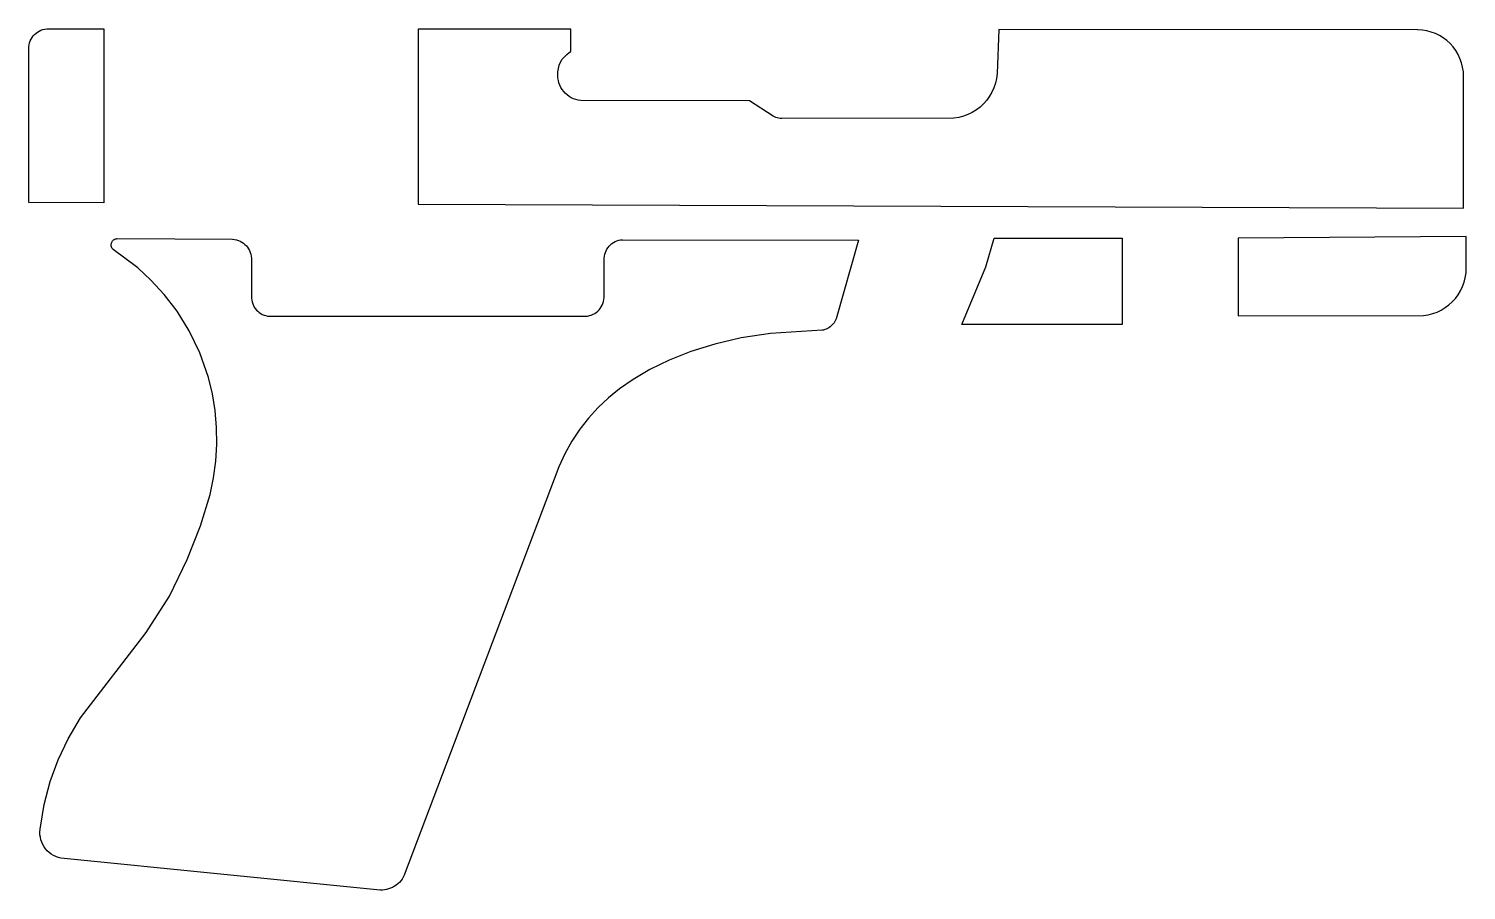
# Model space of a CAD drawing. Header units: metres. Extents: x 27 to 164, y -252 to -170.
import ezdxf

# ---------------------------------------------------------------- set-up
doc = ezdxf.new("R2010")
doc.units = ezdxf.units.M

msp = doc.modelspace()

# ---------------------------------------------------------------- linework, layer by layer
for points in [[(34.426652, -170.488356), (34.426652, -187.000642), (27.298904, -186.973972), (27.30881, -172.188632), (27.337512, -171.99991), (27.384248, -171.817792), (27.448256, -171.643294), (27.528266, -171.477178), (27.623516, -171.32046), (27.73299, -171.174156), (27.855672, -171.039282), (27.9908, -170.9166), (28.137104, -170.80738), (28.293822, -170.712384), (28.459938, -170.632374), (28.63469, -170.56862), (28.816808, -170.521884), (29.00553, -170.493182), (34.426398, -170.488356)], [(158.995618, -170.607228), (119.285258, -170.569636), (119.130572, -174.732442), (119.071898, -175.20158), (118.96725, -175.655224), (118.818914, -176.090834), (118.629684, -176.50587), (118.401592, -176.897792), (118.137432, -177.264314), (117.839236, -177.602896), (117.509798, -177.910998), (117.151404, -178.18608), (116.76634, -178.425602), (116.357146, -178.627278), (115.926108, -178.788314), (115.475766, -178.906424), (115.00866, -178.979068), (98.6917, -179.00269), (98.551492, -178.992276), (98.412808, -178.971702), (98.27641, -178.941222), (98.142552, -178.90109), (98.011996, -178.851306), (97.884996, -178.79187), (95.635318, -177.319178), (79.635096, -177.306732), (79.396082, -177.269902), (79.165196, -177.210212), (78.943708, -177.128678), (78.732888, -177.026824), (78.533752, -176.905666), (78.347824, -176.766474), (78.17612, -176.610264), (78.01991, -176.43856), (77.880718, -176.252632), (77.75956, -176.053496), (77.657452, -175.842676), (77.575918, -175.621188), (77.516228, -175.390302), (77.479398, -175.151288), (77.47254, -174.58055), (77.517244, -174.256954), (77.603858, -173.948344), (77.72908, -173.657768), (77.889862, -173.38802), (78.08341, -173.142148), (78.306422, -172.9232), (78.556104, -172.734224), (78.689962, -172.651928), (78.689962, -170.531282), (64.218566, -170.517566), (64.218566, -187.116466), (163.34867, -187.490354), (163.326064, -174.579534), (163.260024, -174.13859), (163.152582, -173.71314), (163.006024, -173.30547), (162.822636, -172.917612), (162.60445, -172.551852), (162.353752, -172.210476), (162.072574, -171.89577), (161.763456, -171.61002), (161.428176, -171.355512), (161.069274, -171.134278), (160.688782, -170.948604), (160.288986, -170.800776), (159.872172, -170.69308), (159.440372, -170.627802), (158.995872, -170.606974)], [(28.373578, -246.41048), (28.755594, -244.06098), (29.318712, -241.882676), (30.074616, -239.82172), (31.03499, -237.82401), (32.211518, -235.835698), (38.445948, -227.747322), (40.632888, -224.296478), (42.331386, -220.838268), (43.586146, -217.635328), (44.49445, -214.65921), (44.819062, -213.085426), (45.032422, -211.49691), (45.132244, -209.900012), (45.115988, -208.301336), (44.981368, -206.707486), (44.726098, -205.125066), (44.347892, -203.56068), (43.53179, -201.213466), (42.524934, -199.125332), (41.379394, -197.28688), (40.14724, -195.688204), (38.880796, -194.32016), (37.632132, -193.173096), (35.310318, -191.436498), (35.273488, -191.399668), (35.240722, -191.360806), (35.21202, -191.320166), (35.187382, -191.278002), (35.166554, -191.234568), (35.149536, -191.190118), (35.136328, -191.144652), (35.12693, -191.098678), (35.121088, -191.052196), (35.118802, -191.005714), (35.120072, -190.959232), (35.124898, -190.913004), (35.133026, -190.867284), (35.144456, -190.822326), (35.159188, -190.778384), (35.177222, -190.735712), (35.198304, -190.69431), (35.222434, -190.654686), (35.249612, -190.61684), (35.279584, -190.581026), (35.31235, -190.547752), (35.34791, -190.517018), (35.386264, -190.489078), (35.427412, -190.463932), (35.4711, -190.442088), (35.517328, -190.4238), (35.565842, -190.409322), (35.616896, -190.398654), (35.670236, -190.39205), (46.62805, -190.453264), (46.818804, -190.473076), (47.003462, -190.511176), (47.181262, -190.566802), (47.350934, -190.638938), (47.511716, -190.726568), (47.662592, -190.828676), (47.8028, -190.9445), (47.93107, -191.073024), (48.04664, -191.213232), (48.148494, -191.364362), (48.23587, -191.525398), (48.307498, -191.695324), (48.362616, -191.873124), (48.400462, -192.058036), (48.419766, -192.249044), (48.424592, -196.04355), (48.443134, -196.225414), (48.479202, -196.401436), (48.53178, -196.570854), (48.600106, -196.732652), (48.683418, -196.885814), (48.7807, -197.029578), (48.890936, -197.163182), (49.013364, -197.28561), (49.146968, -197.395846), (49.290732, -197.493128), (49.443894, -197.57644), (49.605692, -197.644766), (49.77511, -197.697344), (49.951132, -197.733412), (50.132996, -197.751954), (80.08874, -197.751954), (80.276954, -197.732904), (80.459326, -197.695566), (80.634586, -197.640956), (80.801972, -197.57009), (80.960722, -197.483984), (81.109566, -197.3834), (81.247742, -197.269354), (81.374488, -197.142608), (81.488534, -197.004432), (81.589118, -196.855588), (81.675224, -196.696838), (81.74609, -196.529452), (81.8007, -196.354192), (81.838038, -196.17182), (81.857088, -195.983606), (81.861914, -192.240154), (81.88071, -192.054226), (81.91754, -191.87414), (81.971388, -191.700912), (82.041492, -191.535558), (82.126836, -191.37884), (82.226404, -191.231774), (82.33918, -191.095376), (82.464402, -190.970408), (82.601054, -190.857886), (82.748374, -190.758572), (82.905092, -190.673736), (83.0707, -190.60414), (83.243928, -190.550546), (83.424014, -190.51397), (83.609942, -190.495428), (105.960672, -190.536068), (103.847392, -197.998588), (103.792528, -198.128636), (103.727758, -198.252334), (103.653844, -198.369428), (103.57104, -198.479664), (103.480108, -198.58228), (103.381556, -198.677276), (103.275892, -198.76389), (103.163624, -198.841868), (103.04526, -198.910956), (102.921562, -198.970646), (102.793038, -199.02043), (102.659942, -199.060054), (102.523036, -199.08901), (97.616772, -199.386952), (94.855792, -199.810878), (92.342208, -200.39457), (90.067892, -201.10958), (88.024716, -201.92746), (86.204552, -202.819508), (84.599526, -203.757022), (83.31962, -204.629766), (82.261456, -205.482444), (81.27619, -206.411322), (80.367124, -207.411574), (79.537052, -208.477866), (78.789276, -209.604864), (78.126844, -210.787488), (77.553058, -212.020658), (62.906148, -250.7742), (62.809374, -250.957334), (62.698884, -251.130054), (62.57544, -251.291598), (62.440058, -251.441712), (62.293754, -251.579888), (62.137036, -251.705364), (61.971174, -251.817632), (61.796676, -251.916184), (61.614558, -252.000512), (61.425836, -252.070108), (61.231272, -252.124464), (61.031628, -252.163072), (60.82792, -252.18517), (60.62091, -252.190504), (30.330648, -249.139202), (30.0863, -249.075702), (29.853382, -248.989088), (29.63291, -248.880884), (29.426154, -248.75236), (29.23413, -248.60504), (29.057854, -248.440194), (28.898596, -248.259346), (28.757626, -248.06402), (28.63596, -247.85574), (28.534614, -247.635776), (28.454858, -247.405398), (28.397708, -247.166384), (28.364434, -246.920004), (28.356052, -246.667528), (28.373832, -246.410734)], [(118.828312, -190.33998), (130.988308, -190.33998), (130.988308, -198.54037), (115.768882, -198.54037), (118.053104, -193.059558), (118.828566, -190.33998)], [(141.987016, -190.33998), (141.987016, -197.712584), (159.53867, -197.689216), (159.98825, -197.620636), (160.422082, -197.50913), (160.83788, -197.356984), (161.233612, -197.166484), (161.606738, -196.939662), (161.955226, -196.679058), (162.27679, -196.386958), (162.56889, -196.065394), (162.829494, -195.716906), (163.056316, -195.34378), (163.246816, -194.948048), (163.398962, -194.53225), (163.510468, -194.098418), (163.579048, -193.648838), (163.602416, -190.194946), (141.986508, -190.340234)]]:
    msp.add_lwpolyline(points)

doc.saveas('drawing.dxf')
